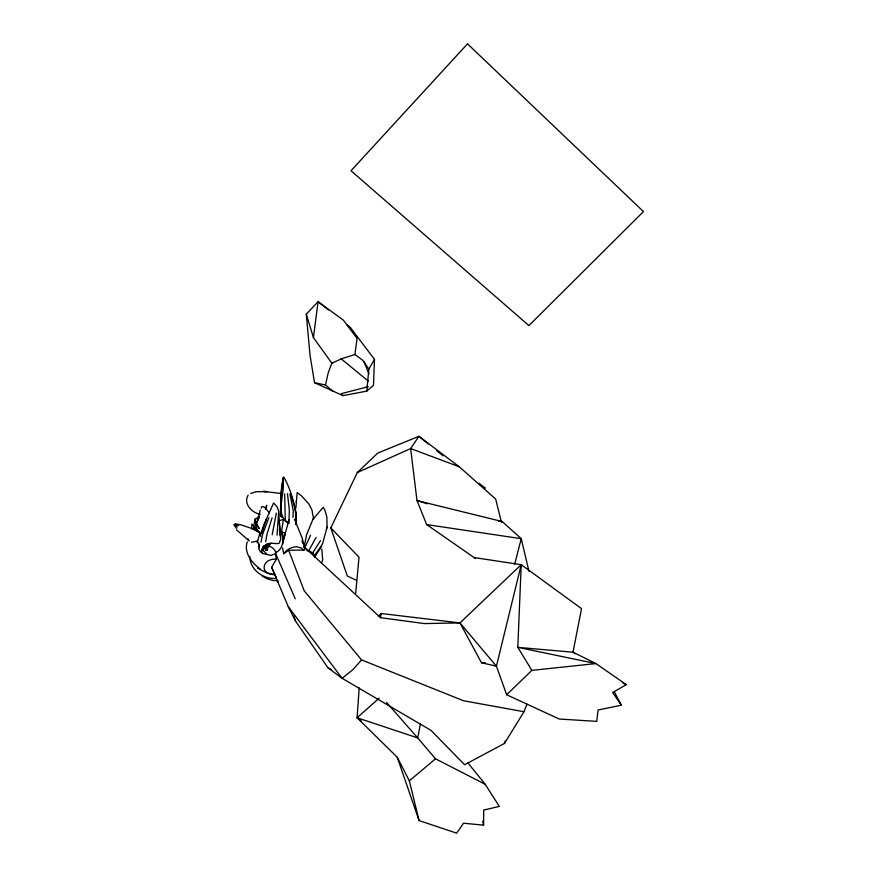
<?xml version="1.0" encoding="UTF-8"?>
<svg xmlns="http://www.w3.org/2000/svg" width="877" height="877" viewBox="0 0 877 877"><rect width="100%" height="100%" fill="white"/><g stroke="black" fill="none" stroke-linecap="round" stroke-linejoin="round"><path stroke-width="1.32" d="M359.186 687.875L357.092 717.748L397.215 757.224L419.085 820.576L456.632 833.15L463.549 823.196L483.589 825.169L483.676 810.085L499.32 806.401L485.222 784.301L467.627 762.508M296.141 524.523L296.163 522.199M251.798 529.05L251.863 524.084L257.86 531.703L259.143 531.835M296.185 521.037L296.327 513.111L291.668 496.7M278.513 514.207L277.044 535.178M293.006 517.397L293.236 510.633L289.914 493.861M347.259 325.005L350.383 327.516L374.49 359.362L373.47 385.321L366.816 391.12L343.006 395.637L314.525 382.69L310.03 355.24L306.292 314.185L318.066 301.677L343.433 320.193L357.071 338.445L354.889 354.527L362.76 360.294L368.855 369.064L366.816 391.12M288.851 523.492L289.377 510.502L287.481 493.674M474.095 557.564L521.223 564.678L517.803 647.358L531.868 670.368L595.911 663.571L626.299 684.652L612.65 692.534L621.354 705.185L598.037 710.008L596.798 721.376L559.241 719.03L506.654 694.748L496.426 666.18L459.954 622.911L381.133 613.494L378.283 616.399M255.064 518.724L256.797 529.927L260.359 533.073M283.107 481.747C284.784 493.795 276.332 511.061 285.266 520.774L285.858 521.157M295.856 508.123L297.16 492.556L301.458 495.812L308.627 503.694L311.894 509.712L313.615 519.107M355.678 593.301L359.022 557.213L330.793 527.899L357.301 472.539L377.812 453.036L418.899 436.308L459.263 466.783L495.658 499.057L501.534 522.615M275.477 553.804L275.729 552.104C274.742 549.298 269.601 544.003 267.617 547.752L267.364 550.394L266.564 546.831L265.282 545.68L263.155 546.656L261.51 550.482L262.672 553.475L266.213 554.352L270.938 555.393L275.477 553.804L276.354 559.263L271.629 567.287L288.237 606.621L295.582 621.179L327.998 667.803L342.129 678.338L430.958 730.322L464.602 764.733L504.407 743.488L523.997 711.74L526.978 704.187M296.097 524.391C296.579 508.145 291.438 490.857 283.808 477.011C279.84 488.917 281.254 503.245 281.002 515.808M332.745 391.285L325.488 384.992L328.195 372.878L331.846 363.21L313.44 337.612L318.066 301.677L328.491 310.009M276.354 513.1L272.177 534.718M575.191 653.716L572.999 652.214L581.528 608.649L521.223 564.678L459.954 622.911L424.391 623.58L380.519 617.671L381.133 613.494M282.712 544.277L283.973 538.05L281.528 531.703L283.403 519.414L288.785 522.977M265.698 541.767L266.937 534.279L272.089 517.847M282.504 482.361L283.326 477.461L280.859 495.713L280.41 514.295L280.783 516.498L282.339 517.485M258.989 517.715L256.336 523.624L258.879 528.338M270.982 543.192L269.776 544.222L269.469 545.878M380.519 617.671L304.144 546.963L306.566 534.86L312.936 519.294L323.196 507.312L324.808 509.943L326.847 516.882L327.11 526.924L322.517 543.937L314.679 555.492L314.394 557.016L321.684 546.503M420.434 723.898L417.693 737.919L435.54 758.813L485.222 784.301M296.075 501.512L296.349 501.304M258.178 518.822L260.217 510.107M257.257 543.038L259.8 533.128L260.776 536.417M260.962 542.205L262.738 533.961L268.855 517.682M521.223 564.678L496.426 666.18L481.495 662.738L459.954 622.911M283.611 539.256L289.004 519.809M514.602 564.47L521.245 538.697L502.214 521.541L416.981 500.559L410.644 448.564L418.899 436.308L428.393 443.97M279.73 542.764C278.513 544.99 270.039 541.833 266.871 544.178L263.155 546.656L268.483 544.069M315.775 555.393L316.323 553.387M326.54 529.061L327.11 526.924M257.86 531.703L254.593 529.84L253.639 525.685L255.306 519.71L258.737 516.356M261.423 533.994L266.378 519.009M283.973 538.05L285.321 534.148M259.285 544.979L259.044 549.298L260.403 551.83L262.672 553.475M265.512 509.23L266.783 505.218L265.567 509.033C265.578 506.851 261.061 505.262 261.214 508.079M266.805 554.154L263.155 550.383L264.514 546.13L261.51 550.482M260.732 533.863L264.032 524.424L273.58 503.036L276.836 506.38L278.656 510.984L280.201 535.507M321.486 563.166L322.67 559.877L321.837 549.232M504.407 743.488L505.349 740.933M259.132 516.685L256.336 523.624L259.351 528.579M282.537 547.895L283.699 553.727L288.665 550.285L304.747 550.022L304.144 546.963M263.155 550.383L265.282 545.68L267.233 544.069M304.812 547.697L310.502 535.288M279.555 541.909L280.651 539.574L279.335 521.618M248.136 495.22C242.907 503.541 252.028 513.067 260.305 514.251M306.117 548.607L307.202 550.175L308.803 550.635L316.06 537.448M368.855 369.064L374.49 359.362M283.699 553.727C286.461 549.539 291.427 547.204 296.338 546.623L301.655 548.125L303.486 550.427M314.679 555.492L312.683 552.916L320.467 540.616M247.27 541.887C243.543 552.357 251.842 563.198 260.14 568.877M271.596 567.342L275.016 574.654C258.704 574.884 262.08 557.816 276.354 559.263M523.997 711.74L463.473 700.734L361.565 659.921L352.883 669.677L342.129 678.338L288.237 606.621M506.654 694.748L531.868 670.368M361.401 721.091L357.092 717.748L379.193 698.125M419.085 820.576L409.34 780.815L435.54 758.813M312.936 519.294L313.549 518.811M250.822 493.477L255.985 491.723L267.408 491.602M331.846 363.21L341.92 358.627L354.889 354.527M357.301 472.539L410.644 448.564L459.263 466.783M279.566 520.609L283.403 519.414M255.602 541.482L251.458 542.15M253.409 529.28L254.593 529.84M368.296 386.658L341.131 393.696L343.006 395.637M269.776 544.222L266.564 546.831L265.775 550.405L265.282 545.68M255.656 541.383L257.18 541.076M275.729 552.104L277.187 551.885C284.378 546.974 284.115 536.231 279.27 529.807M277.965 580.399L273.361 580.574L267.485 578.897L262.234 576.178M481.495 662.738L485.551 662.902M275.619 578.447C263.067 579.215 249.945 569.721 249.813 556.478M266.06 491.537L263.363 491.405L281.725 493.543M272.1 573.832L267.441 573.185L257.41 568.164M427.362 503.793L416.981 500.559L426.671 524.578L521.245 538.697L528.974 571.365M498.224 520.927L502.214 521.541M235.529 523.92L240.868 524.819L253.804 529.171M314.525 382.69L325.488 384.992M274.961 574.479L273.394 573.975L274.994 574.578L276.474 577.757M357.092 717.748L417.693 737.919L386.538 702.422M234.696 524.095L238.544 525.575M281.528 531.703L284.959 533.194M355.919 580.048L347.303 575.992L330.793 527.899M622.725 682.876L626.299 684.652M327.998 667.803L331.517 669.655M308.803 550.635L312.683 552.916M426.671 524.578L475.531 558.561M478.864 483.238L485.441 488.149M234.236 524.468L237.382 526.913M436.823 450.778L443.159 455.887M341.032 358.748L368.241 381.035M276.715 580.717L278.382 582.175M260.25 532.876L256.797 529.927L255.306 519.71M266.696 509.68L269.272 512.738M361.565 659.921L304.242 590.879L288.665 550.285M286.658 521.76L287.941 523.339M233.918 524.917L236.626 528.48M236.505 529.84L249.09 540.846L247.994 538.851M253.639 525.685L256.983 530.728M614.382 691.975L621.354 705.185M397.215 757.224L409.34 780.815M294.497 519.327L302.291 538.368L304.483 547.544M275.499 553.201L295.242 598.859M301.907 540.857L303.245 544.102M307.202 550.175L307.531 551.008M363.933 361.445L368.954 374.008M293.806 616.06L295.582 621.179M306.292 314.185L313.44 337.612M482.756 821.267L483.589 825.169M284.674 493.992L285.266 520.774M258.748 542.753L258.77 547.665M467.507 43.85L351.008 170.752L528.897 325.597L643.455 211.587L467.507 43.85M572.999 652.214L517.803 647.358L595.911 663.571L572.999 652.214"/></g></svg>
